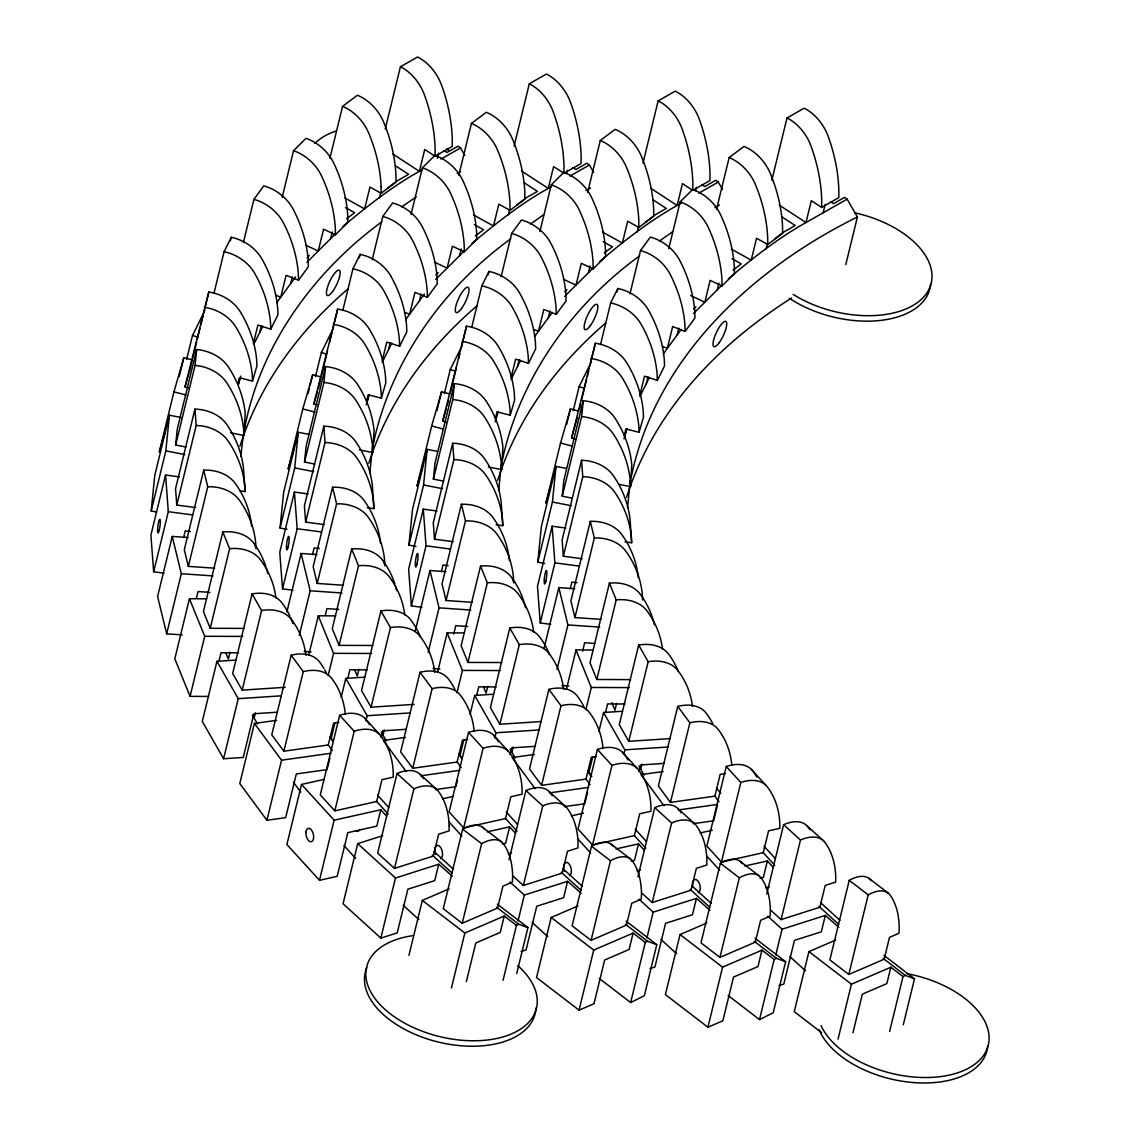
<?xml version="1.0" encoding="UTF-8"?>
<svg xmlns="http://www.w3.org/2000/svg" width="1140" height="1140" viewBox="0 0 1140 1140"><rect width="100%" height="100%" fill="white"/><g stroke="black" fill="none" stroke-linecap="round" stroke-linejoin="round"><path stroke-width="1.5" d="M435.053 156.223L435.152 149.639A141.446 98.653 60.3 0 0 424.565 95.247A39.245 27.389 60.4 0 0 400.439 66.747L417.568 57A39.259 27.389 60.3 0 1 441.707 85.5A141.46 98.653 60.3 0 1 452.281 139.878L452.195 146.462L435.053 156.223L424.736 149.497L419.406 171.356C391.961 186.504 367.18 206.397 343.112 226.29M449.146 825.56L449.075 830.875L438.629 834.209L433.3 856.055L394.483 868.423L377.639 853.091L397.048 773.504A39.259 22.031 -47.7 0 1 421.486 775.884A141.46 79.415 -47.7 0 1 423.396 778.649M563.915 173.294L564.015 166.697A141.446 98.653 60.3 0 0 553.427 112.319A39.245 27.389 60.4 0 0 529.288 83.819L546.43 74.057A39.259 27.389 60.3 0 1 570.57 102.557A141.46 98.653 60.3 0 1 581.144 156.935L581.058 163.533L563.915 173.294L553.598 166.568L548.269 188.413C520.823 203.561 496.043 223.454 471.974 243.362M692.778 190.352L692.864 183.768A141.446 98.653 60.3 0 0 682.29 129.376A39.245 27.389 60.4 0 0 658.151 100.876L675.293 91.129A39.259 27.389 60.4 0 1 699.433 119.615A141.46 98.653 60.3 0 1 710.006 174.007L709.921 180.59L692.778 190.352L682.461 183.626L677.132 205.485C649.287 221.06 623.794 241.024 599.597 261.659M821.641 207.423L821.726 200.825A141.446 98.667 60.3 0 0 811.153 146.447A39.245 27.389 60.4 0 0 787.013 117.947L804.156 108.186A39.259 27.389 60.3 0 1 828.296 136.686A141.46 98.653 60.3 0 1 838.869 191.064L838.784 197.662L821.641 207.423L811.324 200.697L805.994 222.542C778.15 238.118 752.656 258.082 728.446 278.716M156.422 511.96L151.192 510.934L154.784 475.323L169.433 415.231L181.517 417.582M151.192 510.934L165.841 450.856L169.433 415.231M185.92 447.008L175.66 445.013L177.256 429.125L196.664 349.538A39.259 31.977 5.8 0 1 228.627 367.322A141.46 115.211 5.8 0 1 245.2 413.492L243.903 435.437L230.565 432.844M175.66 445.013L195.054 365.427L196.664 349.538M240.953 456.413C248.349 361.836 306.674 276.764 381.928 221.73M287.038 529.359L280.055 528.005L283.646 492.38L298.295 432.288L308.655 434.311M280.055 528.005L294.704 467.913L298.295 432.288M314.783 464.08L304.522 462.07L306.118 446.182L325.527 366.596A39.245 31.977 5.8 0 1 357.49 384.38A141.46 115.211 5.8 0 1 374.062 430.549L372.766 452.509L359.428 449.901M304.522 462.07L323.917 382.484L325.527 366.596M369.816 473.471L372.538 446.467A141.446 115.211 5.8 0 0 355.88 400.268A39.245 31.977 5.8 0 0 323.917 382.484M415.901 546.43L408.918 545.062L412.509 509.438L427.158 449.359L437.518 451.383M408.918 545.062L423.567 484.984L427.158 449.359M443.645 481.137L433.385 479.142L434.981 463.253L454.39 383.667A39.259 31.977 5.8 0 1 486.353 401.437A141.46 115.211 5.8 0 1 502.925 447.607L501.628 469.566L488.291 466.958M433.385 479.142L452.78 399.541L454.39 383.667M498.679 490.542L501.401 463.524M544.763 563.488L537.781 562.134L541.372 526.509L556.021 466.417L566.38 468.44M537.781 562.134L552.43 502.042L556.021 466.417M572.508 498.209L562.248 496.199L563.844 480.31L583.253 400.724A39.245 31.977 5.8 0 1 615.215 418.508A141.46 115.211 5.8 0 1 631.788 464.678L630.491 486.623L618.821 484.357M562.248 496.199L581.642 416.613L583.253 400.724M627.542 507.599L630.263 480.596A141.446 115.211 5.8 0 0 613.605 434.397A39.259 31.977 5.8 0 0 581.642 416.613M192.361 359.884L183.825 357.689L173.936 391.875L159.287 451.967L164.73 433.157M179.222 376.57L183.825 357.689M186.647 359.442L192.517 335.416L204.758 310.736M188.371 387.757L184.993 386.887L208.805 292.054A39.259 32.062 16.1 0 1 240.369 311.933A141.46 115.567 16.1 0 1 256.642 359.713L256.913 365.883L252.496 381.13L239.315 377.711L237.676 384.436M189.411 371.64L191.933 361.252M192.774 357.803L196.579 342.228M197.419 338.765L199.942 328.377M200.797 324.929L203.319 314.54M204.16 311.078L208.805 292.054M179.379 476.862L165.557 475.024L150.907 535.116L153.658 571.781L164.132 573.164M213.964 293.265L224.081 251.74L231.263 237.291A39.245 31.806 26.4 0 1 262.043 259.179A141.446 114.627 26.4 0 1 277.704 308.484L277.946 314.754L270.779 329.204L257.897 325.014L253.393 343.511M230.408 240.754L231.263 237.291M153.658 571.781L168.307 511.689L165.557 475.024M240.056 490.884L245.057 491.54L243.547 469.238A141.46 113.615 -4.3 0 0 226.945 424.736A39.259 31.521 -4.3 0 0 194.954 409.118L175.546 488.704L176.771 505.063L195.595 507.557M176.771 505.063L196.18 425.476L194.954 409.118M243.376 242.606L253.921 199.358L263.767 185.877A39.245 31.207 36.2 0 1 293.393 209.632A141.46 112.447 36.2 0 1 308.199 260.39L308.37 266.746L298.523 280.226L286.083 275.324L280.754 297.169L276.764 302.642M188.143 537.524L172.254 536.427L157.605 596.519L166.668 633.812L182.215 634.88M183.626 537.581L185.264 530.855L190.423 531.539M251.669 526.338A141.46 110.765 -13.6 0 0 235.339 483.545A39.245 30.737 -13.6 0 0 203.704 470.15L184.295 549.751L188.342 566.38L214.648 568.19M166.668 633.812L181.317 573.719L172.254 536.427M188.342 566.38L207.737 486.794L203.704 470.15M282.164 197.434L293.55 150.708L305.976 138.339A39.259 30.253 45.1 0 1 334.12 163.847A141.46 109.027 45.1 0 1 347.757 215.93L347.857 222.386L335.431 234.755L323.575 229.183L318.245 251.028L306.931 262.328M240.041 377.597L238.403 384.322L240.782 376.115M206.725 598.814L189.44 598.757L174.805 658.834L190.066 696.369L208.663 696.426M254.006 343.981L259.735 332.424L261.373 325.698M196.422 598.272L198.061 591.546L209.96 592.372M265.905 566.722A141.446 106.704 -22.1 0 0 253.721 543.11A39.245 29.612 -22.1 0 0 222.813 531.967L203.419 611.553L210.216 628.297L244.046 628.411M190.066 696.369L204.715 636.277L189.44 598.757M275.794 295.217L280.754 297.169L290.615 283.689L292.253 276.963M210.216 628.297L229.624 548.711L222.813 531.967M329.916 158.261L342.57 106.362L357.433 95.233A39.259 28.985 53.2 0 1 383.738 122.308A141.46 104.424 53.2 0 1 395.965 175.617L395.979 182.143L381.116 193.273L369.959 187.088L364.629 208.934L344.665 197.861M235.937 660.074L216.942 661.314L202.293 721.406L223.597 758.741L243.233 757.459L253.878 713.754L277.59 712.201M218.965 661.143L221.018 652.736L238.517 652.807M230.038 652.166L228.37 659.034L225.863 652.892M305.648 245.114L318.245 251.028L330.671 238.659L332.31 231.933M289.774 615.728A141.446 101.489 -29.7 0 0 281.879 602.775A39.259 28.158 -29.7 0 0 252.083 593.883L232.674 673.469L242.179 690.128L285.228 687.306M321.224 376.955L312.688 374.747L302.798 408.947L288.149 469.024L293.593 450.214M308.085 393.628L309.339 388.483M310.18 385.049L312.688 374.747M315.509 376.514L321.38 352.474L333.621 327.793M223.597 758.741L238.246 698.663L216.942 661.314M242.179 690.128L261.587 610.541L252.083 593.883M317.233 404.828L313.856 403.945L337.668 309.111A39.245 32.062 16.1 0 1 369.232 328.99A141.46 115.553 16.1 0 1 385.505 376.77L385.776 382.94L381.358 398.188L368.177 394.782L366.539 401.508M318.26 388.697L320.796 378.323M321.637 374.861L327.551 350.636M329.66 341.986L332.182 331.612M333.022 328.149L337.668 309.111M308.242 493.919L294.419 492.095L279.77 552.188L282.52 588.839L292.994 590.235M385.249 129.048L400.425 66.761M342.827 310.322L352.944 268.798L360.126 254.363A39.259 31.82 26.4 0 1 390.906 276.236M359.271 257.825L360.126 254.363M282.52 588.839L297.169 528.76L294.419 492.095M367.251 507.728L373.92 508.611L372.409 486.296A141.46 113.615 -4.3 0 0 355.808 441.793A39.259 31.521 -4.3 0 0 323.817 426.189L304.409 505.775L305.634 522.12L324.458 524.614M379.506 197.804L380.732 192.76M254.106 718.015L255.36 712.856M276.621 720.323L254.434 723.444L239.785 783.522L266.903 820.273L285.656 817.651L296.315 773.946L327.052 769.628L329.845 758.157M305.634 522.12L325.043 442.534L323.817 426.189M372.239 259.678L382.784 216.415L392.63 202.934A39.245 31.193 36.2 0 1 422.256 226.703A141.46 112.447 36.2 0 1 437.062 277.447L437.233 283.817L427.386 297.298L414.946 292.396L409.616 314.241L405.626 319.713M286.895 611.866L301.117 553.484L317.006 554.582M312.488 554.639L314.127 547.913L319.286 548.596M323.945 668.439A141.46 95.147 -36.4 0 0 319.528 661.884A39.259 26.405 -36.4 0 0 291.17 655.229L271.776 734.815L283.86 751.203L328.277 744.976L332.424 750.59M380.532 543.409A141.46 110.765 -13.6 0 0 364.202 500.603A39.259 30.737 -13.6 0 0 332.567 487.222L313.158 566.808L317.205 583.438L343.511 585.262M299.293 635.422L310.18 590.791L301.117 553.484M317.205 583.438L336.599 503.851L332.567 487.222M411.027 214.491L422.413 167.779L434.839 155.411A39.259 30.267 45.1 0 1 462.982 180.904A141.46 109.027 45.1 0 1 476.62 233.002L476.72 239.443L464.293 251.812L452.438 246.24L447.108 268.099L435.793 279.386M366.282 404.771L368.904 394.654M266.903 820.273L281.552 760.195L254.434 723.444M283.86 751.203L303.269 671.617L291.17 655.229M308.684 655.301L318.302 615.814L335.588 615.871M382.256 360.568L386.759 342.086L399.641 346.261L406.809 331.811L406.567 325.555A141.446 114.627 26.4 0 0 390.892 276.236M382.142 362.492L388.597 349.481L390.236 342.769M325.285 615.329L326.923 608.603L338.808 609.43M437.361 158.232L438.601 153.188M394.768 583.78A141.446 106.704 -22.1 0 0 382.584 560.168A39.259 29.612 -22.1 0 0 351.676 549.024L332.281 628.625L339.079 645.354L372.908 645.482M301.53 784.434L286.881 844.526L319.499 880.279L337.169 876.332L347.828 832.627L376.784 826.158L380.789 809.77L334.148 820.187L301.53 784.434L323.988 779.418M328.135 675.664L333.578 653.334L318.302 615.814M404.657 312.289L409.616 314.241L419.463 300.761L421.102 294.035M339.079 645.354L358.487 565.768L351.676 549.038M458.779 175.318L471.433 123.419L486.296 112.29A39.259 28.985 53.2 0 1 512.601 139.379A141.46 104.424 53.2 0 1 524.827 192.689L524.842 199.201L509.979 210.33L498.821 204.145L493.492 225.991L473.528 214.933M328.277 744.976L333.593 723.116L338.722 722.404M334.918 723.017L331.156 738.464L332.866 741.456M341.202 697.267L345.805 678.385L364.8 677.132M347.828 678.2L349.88 669.807L367.379 669.864M339.677 715.322L320.269 794.908L334.818 810.854L376.656 801.506L381.986 779.66L393.243 777.138L393.214 771.723A141.446 87.766 -42.4 0 0 380.774 735.756A39.259 24.353 -42.4 0 0 354.227 731.267L339.677 715.322A39.259 24.353 -42.4 0 1 366.225 719.81A141.46 87.766 -42.4 0 1 369.545 724.641M434.511 262.171L447.108 268.099L459.534 255.716L461.173 248.99M358.901 669.223L357.233 676.091L354.725 669.95M420.646 637.445A141.46 101.489 -29.7 0 0 410.742 619.846A39.245 28.158 -29.7 0 0 380.945 610.955L361.537 690.541L371.041 707.185L414.091 704.378M334.818 810.854L354.227 731.267M319.499 880.279L334.148 820.187M450.086 394.012L441.551 391.804L431.661 426.004L417.012 486.096L422.455 467.286M436.948 410.699L441.551 391.804M444.372 393.571L450.243 369.531L462.484 344.864M365.855 720.865L367.108 715.721L345.805 678.385M371.041 707.185L390.45 627.599L380.945 610.955M446.096 421.886L442.719 421.016L466.531 326.183A39.259 32.062 16.1 0 1 498.08 346.061A141.46 115.567 16.1 0 1 514.368 393.827L514.639 399.998L510.221 415.259L497.04 411.839L495.401 418.565M447.122 405.769L448.391 400.568M450.5 391.918L456.413 367.707M458.522 359.043L459.776 353.856M461.885 345.206L466.531 326.183M437.105 510.991L423.282 509.153L408.633 569.245L411.383 605.91L421.857 607.292M514.111 146.105L529.288 83.819M471.689 327.394L481.807 285.869L488.974 271.42A39.245 31.82 26.4 0 1 519.769 293.293A141.446 114.627 26.4 0 1 535.43 342.613L535.672 348.883L528.504 363.332L515.622 359.143L511.105 377.639M488.134 274.882L488.974 271.42M411.383 605.91L426.032 545.818L423.282 509.153M496.114 524.785L502.783 525.668L501.272 503.367A141.46 113.615 -4.3 0 0 484.657 458.864A39.259 31.521 -4.3 0 0 452.68 443.246L433.271 522.832L434.497 539.192L453.321 541.671M508.355 214.876L509.594 209.831M381.102 737.552L382.741 730.826L406.453 729.272M382.969 735.072L384.223 729.928M382.655 835.691L357.704 843.643L343.055 903.735L380.831 938.106L397.219 932.876L407.864 889.186L434.739 880.622L438.729 864.234L452.267 876.161M434.497 539.192L453.905 459.591L452.68 443.246M501.101 276.735L511.646 233.486L521.493 219.992A39.245 31.207 36.2 0 1 551.119 243.761A141.46 112.447 36.2 0 1 565.924 294.519L566.096 300.875L556.249 314.355L543.808 309.453L538.479 331.298L534.489 336.77M415.33 630.648L429.98 570.556L445.868 571.653M441.351 571.696L442.99 564.984L448.148 565.668M455.074 689.7A141.46 95.147 -36.4 0 0 448.391 678.956A39.259 26.405 -36.4 0 0 420.033 672.286L400.639 751.873L412.723 768.26L457.14 762.033L461.287 767.662M509.395 560.467A141.46 110.765 -13.6 0 0 493.064 517.674A39.245 30.737 -13.6 0 0 461.429 504.279L442.021 583.865L446.068 600.509L472.373 602.319M428.155 652.493L439.043 607.848L429.98 570.556M446.068 600.509L465.462 520.909L461.429 504.279M539.89 231.562L551.276 184.837L563.702 172.468A39.259 30.253 45.1 0 1 591.831 197.975A141.46 109.027 45.1 0 1 605.482 250.059L605.582 256.514L593.156 268.883L581.3 263.312L575.971 285.157L564.656 296.457M495.145 421.828L497.767 411.725M412.723 768.26L432.131 688.674L420.033 672.286M437.546 672.358L447.165 632.871L464.45 632.942M394.483 868.423L413.891 788.823L397.048 773.504M511.005 379.549L517.46 366.553L519.099 359.827M453.734 634.068L455.786 625.675L467.671 626.487M566.637 173.608L567.464 170.259M380.831 938.106L395.48 878.014L438.729 864.234M525.511 607.706A141.446 106.704 -22.1 0 0 511.447 577.239A39.245 29.612 -22.1 0 0 480.539 566.096L461.144 645.682L467.942 662.426L501.771 662.539M456.998 692.721L462.427 670.405L447.165 632.871M533.52 329.346L538.479 331.298L548.326 317.818L549.965 311.092M467.942 662.426L487.35 582.825L480.539 566.096M587.642 192.389L600.296 140.477L615.158 129.347A39.259 28.985 53.2 0 1 641.464 156.436A141.46 104.424 53.2 0 1 653.69 209.746L653.705 216.272L638.842 227.402L627.684 221.217L622.355 243.062L602.39 231.99M408.932 955.348L422.327 900.415L449.132 888.858M457.14 762.033L462.455 740.188L467.585 739.461M463.78 740.074L460.019 755.535L461.714 758.513M470.065 714.324L474.668 695.443L493.663 694.203M476.691 695.272L478.729 686.864L496.242 686.921M468.54 732.379L449.132 811.965L463.681 827.911L505.519 818.563L510.848 796.718L522.106 794.21L522.077 788.78A141.446 87.766 -42.4 0 0 509.637 752.813A39.245 24.353 -42.4 0 0 483.089 748.325L468.54 732.379A39.259 24.353 -42.4 0 1 495.088 736.868A141.46 87.766 -42.4 0 1 498.408 741.712M457.511 780.145L455.915 786.7L435.423 789.578M563.374 279.229L575.971 285.157L588.397 272.788L590.036 266.062M487.763 686.294L486.096 693.163L483.588 687.021M549.509 654.503A141.446 101.489 -29.7 0 0 539.605 636.904A39.245 28.158 -29.7 0 0 509.808 628.012L490.399 707.598L499.904 724.256L541.229 721.549M462.655 829.136L443.261 908.737L462.213 923.272L497.582 908.039L502.911 886.179L512.416 882.089L512.615 876.86A141.446 70.21 -52.5 0 0 503.652 844.056A39.245 19.48 -52.5 0 0 481.622 843.685L462.655 829.136A39.259 19.48 -52.5 0 1 484.685 829.507M463.681 827.911L483.089 748.325M578.949 411.084L570.413 408.875L560.524 443.061L545.875 503.153L549.836 489.473M566.651 424.322L570.413 408.875M573.235 410.642L579.106 386.603L591.346 361.921M494.717 737.936L495.971 732.778L474.668 695.443M499.904 724.256L519.298 644.67L509.808 628.012M574.959 438.957L571.582 438.074L595.394 343.24A39.259 32.062 16.1 0 1 626.943 363.118A141.46 115.553 16.1 0 1 643.216 410.899L643.501 417.069L639.084 432.317L625.903 428.911L624.264 435.623M577.253 417.639L571.582 438.074M579.362 408.989L580.63 403.802M581.471 400.339L586.53 379.577M587.385 376.115L588.639 370.928M590.748 362.278L595.394 343.24M565.967 528.048L552.145 526.224L537.496 586.302L540.246 622.967L550.72 624.35M642.974 163.177L658.151 100.89M600.552 344.451L610.67 302.927L617.837 288.491A39.259 31.806 26.4 0 1 648.617 310.365A141.446 114.627 26.4 0 1 664.292 359.67L664.534 365.94L657.367 380.389L644.485 376.214L639.968 394.697M462.213 923.272L481.622 843.685M616.997 291.94L617.837 288.491M540.246 622.967L554.895 562.875L552.145 526.224M451.454 987.952L464.849 933.019L504.251 916.033L516.434 925.381L518.771 924.227L527.92 927.618L516.705 973.574M624.976 541.856L631.645 542.74L630.135 520.424A141.46 113.615 -4.3 0 0 613.519 475.922A39.259 31.521 -4.3 0 0 581.543 460.303L562.134 539.904L563.36 556.249L582.184 558.743M637.217 231.933L638.457 226.888M509.965 754.609L511.603 747.883L535.316 746.33M511.832 752.144L513.086 746.985M563.36 556.249L582.768 476.663L581.543 460.303M629.964 293.792L640.509 250.543L650.356 237.063A39.245 31.193 36.2 0 1 679.981 260.818A141.46 112.447 36.2 0 1 694.773 311.576L694.958 317.932L685.111 331.427L672.671 326.51L667.342 348.37L663.352 353.842M544.193 647.705L558.842 587.613L574.731 588.71M466.36 981.626L475.779 942.965L500.261 932.42L504.251 916.033M487.193 831.858L509.651 826.842L505.647 843.23L502.241 843.985M570.214 588.767L571.853 582.041L577.011 582.725M583.937 706.757A141.46 95.147 -36.4 0 0 577.253 696.013A39.259 26.405 -36.4 0 0 548.896 689.358L529.501 768.944L541.586 785.332L586.003 779.105L590.149 784.719M638.257 577.538A141.46 110.765 -13.6 0 0 621.927 534.731A39.245 30.737 -13.6 0 0 590.292 521.351L570.884 600.937L574.93 617.567L601.236 619.376M509.039 859.774L525.911 790.562A39.259 22.045 -47.7 0 1 550.349 792.941A141.446 79.415 -47.7 0 1 552.259 795.706M557.018 669.551L567.905 624.92L558.842 587.613M574.93 617.567L594.325 537.98L590.292 521.351M668.753 248.62L680.138 201.908L692.564 189.525A39.259 30.253 45.1 0 1 720.708 215.033A141.46 109.027 45.1 0 1 734.345 267.131L734.445 273.572L722.019 285.94L710.163 280.369L704.834 302.214L693.519 313.514M624.007 438.9L626.63 428.782M541.586 785.332L560.994 705.745L548.896 689.358M566.409 689.429L576.028 649.943L593.313 650M512.986 876.047L523.346 885.481L542.754 805.894L525.911 790.562M639.868 396.62L646.323 383.61L647.962 376.898M582.597 651.139L584.635 642.732L594.838 643.445M503.053 980.315L516.434 925.381M695.5 190.679L696.326 187.316M518.059 920.835L524.343 895.071L567.592 881.306L581.129 893.219M654.374 624.763A141.446 106.704 -22.1 0 0 640.309 594.296A39.259 29.612 -22.1 0 0 609.401 583.153L590.007 662.753L596.804 679.483L630.634 679.611M585.86 709.778L591.289 687.463L576.028 649.943M662.383 346.418L667.342 348.37L677.189 334.889L678.827 328.163M596.804 679.483L616.213 599.897L609.401 583.153M716.504 209.446L729.158 157.548L744.021 146.419A39.259 28.985 53.2 0 1 770.327 173.508A141.46 104.424 53.2 0 1 782.553 226.803L782.567 233.33L767.705 244.459L756.547 238.274L751.217 260.12L731.253 249.061M577.994 905.93L551.19 917.472L536.541 977.564L579.063 1010.168L593.997 1003.727L604.642 960.037L629.123 949.477L633.113 933.09L645.297 942.438L647.634 941.284L656.783 944.675L644.328 995.733L630.648 1002.53L599.269 978.462M586.003 779.105L591.318 757.245L596.448 756.533M592.643 757.145L588.881 772.592L590.577 775.585M598.928 731.395L603.53 712.5L622.526 711.26M605.554 712.329L607.591 703.922L625.105 703.993M597.403 749.436L577.994 829.036L592.543 844.982L634.382 835.634L639.711 813.775L650.969 811.267L650.94 805.852A141.446 87.766 -42.4 0 0 638.5 769.87A39.245 24.353 -42.4 0 0 611.952 765.382L597.403 749.436A39.245 24.353 -42.4 0 1 623.951 753.925A141.46 87.766 -42.4 0 1 628.012 760.038M587.57 792.286L584.777 803.757L564.286 806.635M567.592 881.306L563.602 897.693L536.726 906.243L526.082 949.948L521.165 951.515M690.669 295.559L704.834 302.214L717.26 289.845L718.898 283.119M616.626 703.351L614.945 710.22L611.824 702.539M678.371 671.574A141.446 101.489 -29.7 0 0 668.468 653.961A39.259 28.158 -29.7 0 0 638.671 645.069L619.262 724.67L628.767 741.314L670.092 738.606M591.518 846.208L572.123 925.794L591.076 940.329L626.444 925.096L631.774 903.251L641.279 899.147L641.464 893.931A141.446 70.21 -52.5 0 0 632.515 861.113A39.245 19.48 -52.5 0 0 610.484 860.743L591.518 846.208A39.259 19.48 -52.5 0 1 613.548 846.578M592.543 844.982L611.952 765.382M623.993 753.284L624.834 749.849L603.53 712.5M628.767 741.314L648.161 661.727L638.671 645.069M771.837 180.234L787.013 117.947M591.076 940.329L610.484 860.743M579.063 1010.168L593.712 950.076L633.113 933.09M766.08 248.99L767.32 243.96M638.827 771.666L640.466 764.954L664.178 763.401M640.694 769.201L641.948 764.056M616.056 848.915L638.514 843.899L634.51 860.287L631.104 861.056M712.799 723.815A141.46 95.147 -36.4 0 0 706.116 713.084A39.259 26.405 -36.4 0 0 677.759 706.415L658.364 786.002L670.448 802.389L714.866 796.162L719.012 801.79M637.901 876.831L654.773 807.633A39.259 22.031 -47.7 0 1 679.212 810.013A141.446 79.415 -47.7 0 1 681.122 812.777M670.448 802.389L689.857 722.803L677.759 706.415M641.849 893.105L652.208 902.538L671.617 822.952L654.773 807.633M779.418 205.229L805.994 222.542L823.137 212.781L825.189 204.373M630.648 1002.53L645.297 942.438M646.922 937.892L653.192 912.143L696.455 898.363L709.992 910.29M706.857 922.987L680.053 934.544L665.404 994.622L707.926 1027.226L722.86 1020.799L733.505 977.094L757.986 966.549L761.976 950.162L774.16 959.495L776.482 958.341L785.631 961.732L773.191 1012.805L759.511 1019.587L728.132 995.519M714.866 796.162L720.181 774.317L725.311 773.59M845.78 264.623L857.394 216.97L847.134 199.144L844.626 197.363L833.611 203.633L830.661 201.709M726.266 766.507L706.857 846.094L721.406 862.04L763.244 852.692L768.574 830.846L779.831 828.324L779.803 822.909A141.446 87.766 -42.4 0 0 767.363 786.942A39.245 24.353 -42.4 0 0 740.815 782.453L726.266 766.507A39.259 24.353 -42.4 0 1 752.813 770.996A141.46 87.766 -42.4 0 1 756.875 777.11M696.455 898.363L692.465 914.75L665.589 923.315L654.944 967.005L650.028 968.573M720.38 863.265L700.986 942.851L719.939 957.401L755.307 942.153L760.636 920.308L770.141 916.204L770.327 910.988A141.446 70.21 -52.5 0 0 761.363 878.185A39.245 19.48 -52.5 0 0 739.347 877.814L720.38 863.265A39.259 19.48 -52.5 0 1 742.411 863.635M721.406 862.04L740.815 782.453M719.939 957.401L739.347 877.814M707.926 1027.226L722.575 967.148L761.976 950.162M744.919 865.987L767.377 860.971L763.373 877.358L759.967 878.114M766.764 893.902L783.636 824.69A39.259 22.031 -47.7 0 1 808.075 827.07A141.446 79.415 -47.7 0 1 809.984 829.835M770.711 910.176L781.071 919.61L800.48 840.023L783.636 824.69M759.511 1019.587L774.16 959.495M775.784 954.95L782.054 929.2L825.317 915.42L838.855 927.347M835.72 940.058L808.915 951.601L794.267 1011.693L821.698 1032.726M825.317 915.42L821.327 931.808L794.452 940.372L783.807 984.077L778.891 985.63M849.243 880.337L829.849 959.923L848.801 974.458L884.17 959.225L889.485 937.365L899.004 933.275L899.189 928.06A141.446 70.21 -52.5 0 0 890.226 895.242A39.245 19.48 -52.5 0 0 868.21 894.872L849.243 880.337A39.259 19.48 -52.5 0 1 871.274 880.707M848.801 974.458L868.21 894.872M838.043 1039.139L851.423 984.205L890.839 967.219L903.023 976.567L905.345 975.413L914.494 978.804L903.293 1024.76M852.948 1032.812L862.367 994.151L886.849 983.606L890.839 967.219M889.627 1031.501L903.023 976.567M184.993 386.887L188.912 373.336M313.856 403.945L317.291 392.089M367.265 401.38L369.175 394.81M373.493 443.161C391.091 360.682 443.032 287.978 510.791 238.787M442.719 421.016L446.153 409.16M496.128 418.437L498.038 411.882M502.355 460.232C519.954 377.739 571.895 305.036 639.654 255.845M624.991 435.509L626.9 428.939M631.218 477.29C655.571 358.074 752.044 269.068 857.394 216.97M259.735 332.424L262.827 326.211M388.597 349.481L391.69 343.268M517.46 366.553L520.553 360.34M646.323 383.61L649.415 377.397M290.615 283.689L295.545 276.963M419.463 300.761L424.408 294.02M548.326 317.818L552.273 312.431M677.189 334.889L681.136 329.488M307.016 257.825L309.296 255.545M435.879 274.882L438.159 272.617M564.742 291.94L567.022 289.674M693.605 309.011L695.885 306.731M330.671 238.659L335.644 233.714M459.534 255.716L464.507 250.772M588.397 272.788L593.37 267.843M717.26 289.845L722.233 284.9M346.517 218.823L354.697 212.695L345.463 207.58M388.028 187.744L397.575 180.605L408.59 174.335L395.324 165.685M401.736 206.896L416.243 196.849M475.38 235.894L483.559 229.767L474.311 224.637M516.89 204.815L526.438 197.662L537.453 191.392L524.172 182.742M530.599 223.967L543.652 214.733M604.243 252.952L612.422 246.824L603.174 241.709M645.753 221.873L655.301 214.733L666.316 208.449L653.035 199.799M659.462 241.024L672.514 231.805M733.106 270.023L741.285 263.896L732.037 258.766M774.616 238.944L784.163 231.791L795.178 225.52L781.898 216.871M422.27 169.732L419.406 171.356L392.844 154.042M441.052 159.03L460.546 147.944L464.821 155.382M457.168 173.537L460.56 171.613M569.914 176.102L589.409 165.015L593.683 172.439M551.133 186.789L548.269 188.413L521.707 171.1M586.031 190.608L590.577 188.014M698.777 193.159L718.271 182.072L722.546 189.496M681.421 203.034L677.132 205.485L650.57 188.171M714.894 207.665L719.44 205.086M823.137 212.781L847.134 199.144M508.198 853.817L511.518 852.763M523.346 885.481L562.163 873.126L567.492 851.267L577.937 847.946L578.009 842.631A141.446 79.415 -47.7 0 0 567.193 808.274A39.259 22.031 -47.7 0 0 542.754 805.894M637.046 870.889L640.381 869.82M652.208 902.538L691.025 890.183L696.355 868.338L706.8 865.004L706.871 859.688A141.446 79.415 -47.7 0 0 696.055 825.332A39.259 22.031 -47.7 0 0 671.617 822.952M765.909 887.946L769.244 886.892M781.071 919.61L819.888 907.24L825.218 885.395L835.663 882.075L835.734 876.76A141.46 79.415 -47.7 0 0 824.918 842.403A39.259 22.031 -47.7 0 0 800.48 840.023M442.477 798.798L452.851 796.49M571.34 815.87L583.438 813.162M700.202 832.927L712.301 830.234M405.484 737.395L383.297 740.501L406.239 771.595M281.552 760.195L331.042 753.241M534.346 754.452L512.159 757.573L535.102 788.666M420.66 775.813L459.905 770.312M663.209 771.524L641.022 774.63L663.965 805.723M549.509 792.884L588.767 787.37M678.371 809.942L717.63 804.441L713.64 820.828L693.149 823.693M238.246 698.663L281.423 695.827M367.108 715.721L410.286 712.899M495.971 732.778L539.149 729.956M624.834 749.849L668.011 747.014M204.715 636.277L242.72 636.419M333.578 653.334L371.583 653.476M462.427 670.405L500.446 670.534M591.289 687.463L629.308 687.605M181.317 573.719L213.094 575.914M310.18 590.791L341.957 592.985M439.043 607.848L470.82 610.043M567.905 624.92L599.683 627.114M304.166 651.467L311.078 651.952M433.029 668.539L439.94 669.009M561.892 685.596L568.803 686.081M168.307 511.689L192.503 514.895M297.169 528.76L321.366 531.952M426.032 545.818L450.229 549.024M554.895 562.875L579.091 566.081M552.43 502.042L571.425 505.747M423.567 484.984L442.562 488.69M294.704 467.913L313.7 471.618M165.841 450.856L184.837 454.561M560.524 443.061L572.48 446.153M431.661 426.004L443.617 429.096M302.798 408.947L314.754 412.039M173.936 391.875L185.891 394.967M579.106 386.603L584.107 388.227M450.243 369.531L455.245 371.155M321.38 352.474L326.382 354.098M192.517 335.416L197.519 337.041M701.798 184.652L704.748 186.575L715.763 180.291L718.271 182.072M572.936 167.58L575.885 169.504L586.901 163.234L589.409 165.015M444.073 150.523L447.022 152.447L458.038 146.177L460.546 147.944M883.13 958.384L905.345 975.413M754.267 941.312L776.482 958.341M625.404 924.255L647.634 941.284M496.541 907.198L518.771 924.227M868.951 878.356L887.918 892.891M883.899 955.334L914.494 978.804M740.088 861.284L759.055 875.834M808.915 951.601L851.423 984.205M755.036 938.263L785.631 961.732M611.225 844.227L630.192 858.762M680.053 934.544L722.575 967.148M626.173 921.206L656.783 944.675M482.363 827.156L501.329 841.705M551.19 917.472L593.712 950.076M497.311 904.134L527.92 927.618M422.327 900.415L464.849 933.019M806.849 825.659L823.693 840.992M820.515 902.638L839.995 920.365M818.962 906.371L838.684 924.326M677.986 808.602L694.83 823.935M767.733 916.161L782.054 929.2M789.835 956.56L805.467 970.767M691.652 885.581L711.132 903.293M690.099 889.314L709.821 907.269M549.124 791.545L565.967 806.864M638.87 899.104L653.192 912.143M660.972 939.488L676.604 953.71M562.789 868.509L582.269 886.236M561.236 872.243L580.972 890.198M420.261 774.473L437.105 789.806M510.007 882.047L524.343 895.071M532.109 922.431L547.741 936.652M433.927 851.452L453.407 869.179M432.374 855.185L452.11 873.14M357.704 843.643L395.48 878.014M403.247 905.36L418.879 919.581M751.46 769.457L766.009 785.403M764.071 846.279L775.271 858.548M762.902 852.307L774.744 865.274M767.377 860.971L773.219 867.369M622.597 752.386L637.146 768.332M706.757 856.055L719.568 870.105M635.208 829.207L646.409 841.477M634.039 835.25L645.881 848.217M638.514 843.899L644.356 850.312M493.734 735.328L508.283 751.274M577.894 838.997L590.705 853.048M506.345 812.15L517.546 824.419M505.191 818.178L517.033 831.145M509.651 826.842L515.494 833.24M364.871 718.271L379.421 734.203M449.032 821.94L461.843 835.976M377.482 795.093L388.683 807.348M376.328 801.121L388.17 814.088M380.789 809.77L386.631 816.183M343.995 845.595L355.652 858.377M716.661 788.053L720.694 793.511M587.798 770.982L591.831 776.44M458.935 753.925L461.971 758.015M330.073 736.853L333.108 740.957M293.45 782.24L300.761 792.129M638.956 766.137L644.1 775.172M510.093 749.08L515.237 758.114M381.23 732.023L386.375 741.043M252.368 714.951L257.512 723.986M512.501 577.966L513.299 581.286M383.639 560.909L384.436 564.229M254.776 543.837L255.574 547.172M631.645 542.74L631.361 536.769A141.446 113.615 -4.3 0 0 614.759 492.266A39.259 31.521 -4.3 0 0 582.768 476.663M502.783 525.668L502.498 519.712A141.46 113.615 -4.3 0 0 485.897 475.209A39.259 31.521 -4.3 0 0 453.905 459.605M373.92 508.611L373.635 502.655A141.446 113.615 -4.3 0 0 357.034 458.137A39.259 31.521 -4.3 0 0 325.043 442.534M245.057 491.54L244.772 485.583A141.46 113.615 -4.3 0 0 228.171 441.08A39.259 31.521 -4.3 0 0 196.18 425.476M642.575 600.025L642.29 594.168A141.46 110.765 -13.6 0 0 625.96 551.361A39.245 30.737 -13.6 0 0 594.325 537.98M630.192 480.567L630.491 486.623M513.712 582.953L513.428 577.096A141.46 110.765 -13.6 0 0 497.097 534.304A39.259 30.737 -13.6 0 0 465.462 520.923M501.628 469.566L501.329 463.495A141.46 115.211 5.8 0 0 484.742 417.326A39.259 31.977 5.8 0 0 452.78 399.541M384.85 565.896L384.565 560.039A141.46 110.765 -13.6 0 0 368.234 517.247A39.259 30.737 -13.6 0 0 336.599 503.851M372.466 446.438L372.766 452.509M255.987 548.824L255.702 542.982A141.46 110.765 -13.6 0 0 239.371 500.175A39.245 30.737 -13.6 0 0 207.737 486.794M243.903 435.437L243.604 429.367A141.46 115.211 5.8 0 0 227.017 383.197A39.259 31.977 5.8 0 0 195.054 365.413M639.084 432.317L638.813 426.146A141.46 115.553 16.1 0 0 622.54 378.366A39.259 32.077 16.1 0 0 590.976 358.487M510.221 415.259L509.951 409.089A141.46 115.553 16.1 0 0 493.677 361.309A39.259 32.062 16.1 0 0 462.128 341.416M381.358 398.188L381.088 392.018A141.46 115.553 16.1 0 0 364.814 344.237A39.259 32.077 16.1 0 0 333.265 324.358M252.496 381.13L252.225 374.96A141.46 115.553 16.1 0 0 235.952 327.18A39.259 32.062 16.1 0 0 204.402 307.301M657.367 380.389L657.125 374.12A141.46 114.627 26.4 0 0 641.45 324.815A39.259 31.806 26.4 0 0 610.67 302.927M528.504 363.332L528.262 357.062A141.46 114.627 26.4 0 0 512.587 307.743A39.259 31.806 26.4 0 0 481.807 285.869M399.641 346.261L399.399 339.991A141.46 114.627 26.4 0 0 383.724 290.686A39.245 31.806 26.4 0 0 352.944 268.798M270.779 329.204L270.536 322.934A141.46 114.627 26.4 0 0 254.861 273.614A39.259 31.806 26.4 0 0 224.081 251.74M685.111 331.427L684.926 325.057A141.46 112.447 36.2 0 0 670.135 274.312A39.259 31.193 36.1 0 0 640.509 250.543M556.249 314.355L556.064 308A141.46 112.447 36.2 0 0 541.272 257.241A39.259 31.193 36.1 0 0 511.646 233.486M427.386 297.298L427.201 290.928A141.46 112.447 36.2 0 0 412.409 240.184A39.259 31.193 36.1 0 0 382.784 216.429M298.523 280.226L298.338 273.871A141.46 112.447 36.2 0 0 283.546 223.112A39.259 31.193 36.1 0 0 253.921 199.358M722.019 285.94L721.919 279.5A141.446 109.027 45.1 0 0 708.268 227.416A39.259 30.253 45.1 0 0 680.138 201.908M593.156 268.883L593.057 262.442A141.446 109.027 45.1 0 0 579.405 210.344A39.245 30.253 45.1 0 0 551.276 184.837M464.293 251.812L464.194 245.371A141.446 109.013 45.1 0 0 450.542 193.287A39.259 30.253 45.1 0 0 422.413 167.779M335.431 234.755L335.331 228.314A141.46 109.027 45.1 0 0 321.68 176.215A39.259 30.253 45.1 0 0 293.55 150.722M767.705 244.459L767.69 237.932A141.446 104.424 53.2 0 0 755.45 184.637A39.259 28.97 53.2 0 0 729.158 157.548M638.842 227.402L638.827 220.875A141.446 104.424 53.2 0 0 626.587 167.566A39.259 28.97 53.2 0 0 600.296 140.477M509.979 210.33L509.965 203.804A141.446 104.424 53.2 0 0 497.738 150.508A39.259 28.97 53.2 0 0 471.433 123.419M381.102 186.746L381.116 193.273M303.269 671.617A39.259 26.405 -36.4 0 1 331.612 678.286A141.46 95.147 -36.4 0 1 345.278 714.21M359.798 829.45A6.883 3.648 77.3 0 1 355.652 830.604M342.57 106.348A39.259 28.97 53.2 0 1 368.861 133.437A141.446 104.424 53.2 0 1 381.102 186.746M275.951 597.944A141.46 106.718 -22.1 0 0 260.519 559.84A39.259 29.612 -22.1 0 0 229.624 548.696M266.432 568.404A141.446 106.704 -22.1 0 1 267.786 573.577M413.891 788.837A39.259 22.031 -47.7 0 1 438.33 791.203A141.46 79.415 -47.7 0 1 449.146 825.574M324.743 669.821A141.46 95.147 -36.4 0 1 326.211 672.629M261.587 610.541A39.259 28.158 -29.7 0 1 291.384 619.433A141.46 101.489 -29.7 0 1 305.933 655.286M290.472 617.253A141.446 101.489 -29.7 0 1 292.952 623.566M239.941 446.239A906.841 522.733 13.7 0 1 347.985 288.876M435.551 854.444A6.883 3.648 77.4 0 1 436.463 845.681A6.883 3.648 77.4 0 1 441.921 850.183A6.883 3.648 77.4 0 1 440.624 858.648M432.131 688.674A39.259 26.405 -36.4 0 1 460.474 695.343A141.46 95.147 -36.4 0 1 474.155 731.281M404.814 615.001A141.46 106.718 -22.1 0 0 389.381 576.911A39.245 29.612 -22.1 0 0 358.487 565.768M395.295 585.476A141.446 106.704 -22.1 0 1 396.649 590.634M390.45 627.599A39.259 28.158 -29.7 0 1 420.247 636.491A141.46 101.489 -29.7 0 1 434.796 672.358M368.804 463.296A906.841 522.733 13.7 0 1 476.848 305.933M564.414 871.516A6.883 3.648 77.4 0 1 565.326 862.738A6.883 3.648 77.4 0 1 570.784 867.241A6.883 3.648 77.4 0 1 569.487 875.705M560.994 705.745A39.259 26.405 -36.4 0 1 589.337 712.4A141.46 95.147 -36.4 0 1 603.003 748.339M533.677 632.059A141.46 106.718 -22.1 0 0 518.244 593.969A39.259 29.612 -22.2 0 0 487.35 582.825M519.298 644.656A39.245 28.158 -29.7 0 1 549.11 653.562A141.46 101.489 -29.7 0 1 563.659 689.415M497.667 480.368A906.841 522.733 13.7 0 1 605.711 323.005M692.864 887.205A6.883 3.662 77.4 0 1 694.659 879.567A6.883 3.662 77.4 0 1 699.789 884.768A6.883 3.662 77.4 0 1 698.35 892.763M689.857 722.803A39.259 26.405 -36.4 0 1 718.2 729.472A141.46 95.147 -36.4 0 1 731.866 765.41M662.539 649.13A141.46 106.718 -22.1 0 0 647.107 611.04A39.259 29.612 -22.1 0 0 616.213 599.882M648.161 661.727A39.259 28.158 -29.7 0 1 677.972 670.619A141.46 101.489 -29.7 0 1 692.522 706.486M626.53 497.425A906.841 522.733 13.7 0 1 791.545 298.024M314.811 143.426A87.381 50.374 13.7 0 1 336.485 130.844M446.438 148.941A87.381 50.374 13.7 0 1 448.732 150.508M854.615 212.795A87.381 50.374 13.7 0 1 925.794 294.448A87.381 50.374 13.7 0 1 793.141 294.377M930.568 284.245A87.381 50.374 13.7 0 1 878.997 320.582A87.381 50.374 13.7 0 1 789.436 298.295M907.141 973.717A87.381 50.374 13.7 0 1 988.936 1034.707A87.381 50.374 13.7 0 1 918.256 1077.343A87.381 50.374 13.7 0 1 821.071 1025.615M987.682 1046.092A87.381 50.374 13.7 0 1 911.031 1082.359A87.381 50.374 13.7 0 1 819.19 1029.819M517.76 965.609A87.381 50.374 13.7 0 1 501.101 1037.443A87.381 50.374 13.7 0 1 378.224 1002.573A87.381 50.374 13.7 0 1 412.409 935.712M535.9 1008.116A87.381 50.374 13.7 0 1 438.815 1042.174A87.381 50.374 13.7 0 1 366.923 967.604M306.005 831.901A6.883 3.662 77.4 0 0 311.02 841.79A6.883 3.662 77.4 0 0 312.36 831.402A6.883 3.662 77.4 0 0 306.005 831.901M332.652 291.455A13.951 3.791 -64.8 0 0 339.492 270.422A13.951 3.791 -64.8 0 0 327.665 286.682A13.951 3.791 -64.8 0 0 332.652 291.455M159.315 529.872A6.883 1.04 -82.4 0 0 159.899 519.27A6.883 1.04 -82.4 0 0 157.605 529.088A6.883 1.04 -82.4 0 0 159.315 529.872M461.515 308.512A13.951 3.791 -64.8 0 0 468.355 287.48A13.951 3.791 -64.8 0 0 456.527 303.753A13.951 3.791 -64.8 0 0 461.515 308.512M288.163 546.972A6.883 1.04 -82.5 0 0 288.762 536.327A6.883 1.04 -82.5 0 0 286.482 546.103A6.883 1.04 -82.5 0 0 288.163 546.972M590.378 325.584A13.951 3.791 -64.8 0 0 597.218 304.551A13.951 3.791 -64.8 0 0 585.39 320.81A13.951 3.791 -64.8 0 0 590.378 325.584M417.041 563.986A6.883 1.04 -82.4 0 0 417.625 553.399A6.883 1.04 -82.4 0 0 415.33 563.217A6.883 1.04 -82.4 0 0 417.041 563.986M719.24 342.641A13.951 3.791 -64.8 0 0 726.08 321.608A13.951 3.791 -64.8 0 0 714.253 337.882A13.951 3.791 -64.8 0 0 719.24 342.641M545.889 581.101A6.883 1.04 -82.5 0 0 546.488 570.456A6.883 1.04 -82.5 0 0 544.207 580.231A6.883 1.04 -82.5 0 0 545.889 581.101"/></g></svg>
